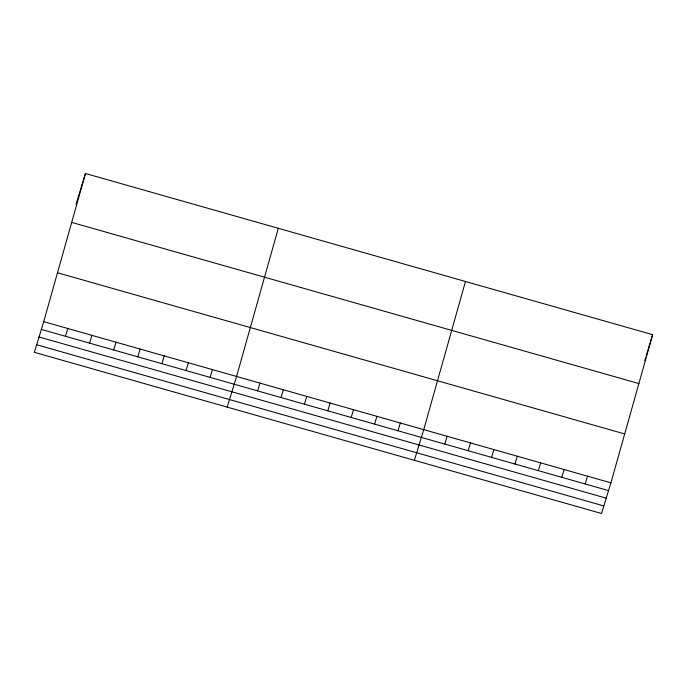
<?xml version="1.0" encoding="UTF-8"?>
<svg xmlns="http://www.w3.org/2000/svg" width="687" height="687" viewBox="0 0 687 687"><rect width="100%" height="100%" fill="white"/><g stroke="black" fill="none" stroke-linecap="round" stroke-linejoin="round"><path stroke-width="1.03" d="M43.728 321.662L85.463 173.502L652.65 334.681L610.915 482.832L601.537 513.498L34.35 352.319L43.728 321.662L610.915 482.832M278.304 228.299L236.568 376.459L227.191 407.125M465.477 281.49L423.742 429.65L414.364 460.307M76.085 204.168L85.463 173.502M65.454 336.278L67.833 328.506M89.559 343.131L91.938 335.359M113.664 349.975L116.043 342.212M137.769 356.828L140.148 349.056M161.874 363.681L164.253 355.909M185.979 370.525L188.358 362.762M210.085 377.378L212.463 369.606M257.591 390.877L259.961 383.106M280.983 397.524L283.362 389.752M304.384 404.171L306.754 396.408M327.776 410.817L330.155 403.054M351.177 417.473L353.547 409.701M374.57 424.119L376.948 416.348M397.971 430.766L400.341 422.994M444.764 444.06L447.134 436.297M468.156 450.715L470.535 442.943M491.557 457.362L493.927 449.59M514.949 464.008L517.328 456.245M538.35 470.655L540.721 462.892M561.743 477.302L564.121 469.539M585.144 483.957L587.514 476.185M644.715 360.615L645.582 357.781M646.184 355.84L647.961 350.001M648.253 349.056L649.988 343.388M650.271 342.444L652.65 334.681M71.688 222.39L638.876 383.569M57.502 272.765L624.689 433.944M41.349 329.425L608.536 490.604M39.039 336.982L606.226 498.161M36.66 344.762L603.847 505.941"/></g></svg>
